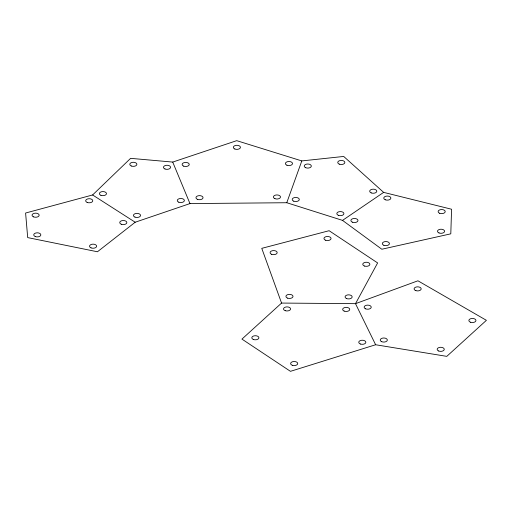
<?xml version="1.0" encoding="UTF-8"?>
<svg xmlns="http://www.w3.org/2000/svg" width="512" height="512" viewBox="0 0 512 512"><rect width="100%" height="100%" fill="white"/><g stroke="black" fill="none" stroke-linecap="round" stroke-linejoin="round"><path stroke-width="0.77" d="M286.778 202.726L301.805 160.922L343.699 156.448L383.642 192.378L451.578 209.235L450.797 233.83L381.83 249.235L342.528 220.384L286.778 202.726L189.971 203.584L135.194 222.227L97.446 251.77L27.693 237.594L25.6 213.024L92.608 194.963L130.611 158.342L172.723 162.074L236.71 140.666L301.805 160.922M281.562 303.066L241.946 339.11L290.458 371.334L375.629 344.749L446.784 356.365L486.4 320.32L417.939 280.794L355.501 303.667L281.562 303.066L261.766 248.346L329.114 230.707L377.626 262.931L355.501 303.667L375.629 344.749M342.528 220.384L383.642 192.378M92.608 194.963L135.194 222.227M172.723 162.074L189.971 203.584M344.141 311.078A3.552 2.048 0 0 0 349.734 309.606A3.552 2.048 0 0 0 344.73 307.546A3.552 2.048 0 0 0 344.141 311.078M285.28 310.701A3.552 2.048 0 0 0 290.598 308.928A3.552 2.048 0 0 0 285.28 307.155A3.552 2.048 0 0 0 285.28 310.701M253.299 339.437A3.552 2.048 0 0 0 258.893 337.965A3.552 2.048 0 0 0 253.888 335.904A3.552 2.048 0 0 0 253.299 339.437M292.397 365.318A3.552 2.048 0 0 0 297.722 363.546A3.552 2.048 0 0 0 292.397 361.766A3.552 2.048 0 0 0 292.397 365.318M360.531 344.051A3.552 2.048 0 0 0 365.856 342.272A3.552 2.048 0 0 0 360.531 340.499A3.552 2.048 0 0 0 360.531 344.051M438.656 350.995A3.552 2.048 0 0 0 444.25 349.523A3.552 2.048 0 0 0 439.245 347.462A3.552 2.048 0 0 0 438.656 350.995M470.637 322.266A3.552 2.048 0 0 0 475.962 320.493A3.552 2.048 0 0 0 470.637 318.714A3.552 2.048 0 0 0 470.637 322.266M415.866 290.643A3.552 2.048 0 0 0 421.19 288.87A3.552 2.048 0 0 0 415.866 287.098A3.552 2.048 0 0 0 415.866 290.643M365.626 308.838A3.552 2.048 0 0 0 371.226 307.366A3.552 2.048 0 0 0 366.221 305.306A3.552 2.048 0 0 0 365.626 308.838M381.728 341.702A3.552 2.048 0 0 0 387.322 340.23A3.552 2.048 0 0 0 382.317 338.17A3.552 2.048 0 0 0 381.728 341.702M364.55 266.067A3.552 2.048 0 0 0 369.875 264.294A3.552 2.048 0 0 0 364.55 262.515A3.552 2.048 0 0 0 364.55 266.067M325.453 240.186A3.552 2.048 0 0 0 331.046 238.714A3.552 2.048 0 0 0 326.042 236.653A3.552 2.048 0 0 0 325.453 240.186M271.578 254.291A3.552 2.048 0 0 0 277.171 252.819A3.552 2.048 0 0 0 272.166 250.758A3.552 2.048 0 0 0 271.578 254.291M287.699 298.176A3.552 2.048 0 0 0 293.018 296.403A3.552 2.048 0 0 0 287.699 294.624A3.552 2.048 0 0 0 287.699 298.176M346.56 298.547A3.552 2.048 0 0 0 352.154 297.075A3.552 2.048 0 0 0 347.149 295.014A3.552 2.048 0 0 0 346.56 298.547M33.587 216.883A3.552 2.048 0 0 0 39.155 215.379A3.552 2.048 0 0 0 34.118 213.344A3.552 2.048 0 0 0 33.587 216.883M35.258 236.538A3.552 2.048 0 0 0 40.832 235.034A3.552 2.048 0 0 0 35.795 232.998A3.552 2.048 0 0 0 35.258 236.538M91.066 247.878A3.552 2.048 0 0 0 96.634 246.374A3.552 2.048 0 0 0 91.597 244.339A3.552 2.048 0 0 0 91.066 247.878M121.261 224.243A3.552 2.048 0 0 0 126.829 222.739A3.552 2.048 0 0 0 121.792 220.704A3.552 2.048 0 0 0 121.261 224.243M87.194 202.432A3.552 2.048 0 0 0 92.762 200.934A3.552 2.048 0 0 0 87.725 198.899A3.552 2.048 0 0 0 87.194 202.432M338.323 215.296A3.552 2.048 0 0 0 343.898 213.798A3.552 2.048 0 0 0 338.861 211.763A3.552 2.048 0 0 0 338.323 215.296M371.213 192.896A3.552 2.048 0 0 0 376.787 191.392A3.552 2.048 0 0 0 371.75 189.357A3.552 2.048 0 0 0 371.213 192.896M339.258 164.147A3.552 2.048 0 0 0 344.832 162.65A3.552 2.048 0 0 0 339.795 160.614A3.552 2.048 0 0 0 339.258 164.147M305.747 167.731A3.552 2.048 0 0 0 311.315 166.234A3.552 2.048 0 0 0 306.278 164.198A3.552 2.048 0 0 0 305.747 167.731M293.728 201.171A3.552 2.048 0 0 0 299.296 199.674A3.552 2.048 0 0 0 294.259 197.638A3.552 2.048 0 0 0 293.728 201.171M383.846 245.274A3.552 2.048 0 0 0 389.414 243.77A3.552 2.048 0 0 0 384.384 241.734A3.552 2.048 0 0 0 383.846 245.274M439.014 232.947A3.552 2.048 0 0 0 444.589 231.443A3.552 2.048 0 0 0 439.552 229.408A3.552 2.048 0 0 0 439.014 232.947M439.642 213.267A3.552 2.048 0 0 0 445.21 211.77A3.552 2.048 0 0 0 440.179 209.734A3.552 2.048 0 0 0 439.642 213.267M385.293 199.782A3.552 2.048 0 0 0 390.861 198.285A3.552 2.048 0 0 0 385.824 196.243A3.552 2.048 0 0 0 385.293 199.782M352.403 222.189A3.552 2.048 0 0 0 357.971 220.685A3.552 2.048 0 0 0 352.941 218.65A3.552 2.048 0 0 0 352.403 222.189M134.963 217.107A3.552 2.048 0 0 0 140.531 215.603A3.552 2.048 0 0 0 135.501 213.568A3.552 2.048 0 0 0 134.963 217.107M178.784 202.195A3.552 2.048 0 0 0 184.358 200.698A3.552 2.048 0 0 0 179.322 198.662A3.552 2.048 0 0 0 178.784 202.195M164.992 168.986A3.552 2.048 0 0 0 170.56 167.482A3.552 2.048 0 0 0 165.523 165.446A3.552 2.048 0 0 0 164.992 168.986M131.296 165.997A3.552 2.048 0 0 0 136.87 164.499A3.552 2.048 0 0 0 131.834 162.464A3.552 2.048 0 0 0 131.296 165.997M100.896 195.296A3.552 2.048 0 0 0 106.464 193.798A3.552 2.048 0 0 0 101.427 191.763A3.552 2.048 0 0 0 100.896 195.296M274.906 198.656A3.552 2.048 0 0 0 280.48 197.158A3.552 2.048 0 0 0 275.443 195.123A3.552 2.048 0 0 0 274.906 198.656M286.925 165.216A3.552 2.048 0 0 0 292.499 163.718A3.552 2.048 0 0 0 287.462 161.683A3.552 2.048 0 0 0 286.925 165.216M234.848 149.011A3.552 2.048 0 0 0 240.422 147.514A3.552 2.048 0 0 0 235.386 145.478A3.552 2.048 0 0 0 234.848 149.011M183.667 166.138A3.552 2.048 0 0 0 189.235 164.634A3.552 2.048 0 0 0 184.198 162.598A3.552 2.048 0 0 0 183.667 166.138M197.459 199.347A3.552 2.048 0 0 0 203.034 197.85A3.552 2.048 0 0 0 197.997 195.814A3.552 2.048 0 0 0 197.459 199.347"/></g></svg>
